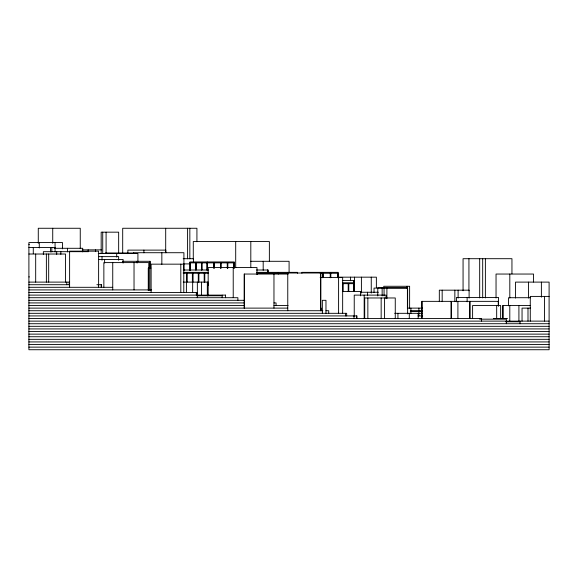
<?xml version="1.0" encoding="UTF-8"?>
<svg xmlns="http://www.w3.org/2000/svg" width="578" height="578" viewBox="0 0 578 578"><rect width="100%" height="100%" fill="white"/><g stroke="black" fill="none" stroke-linecap="round" stroke-linejoin="round"><path stroke-width="0.87" d="M28.9 244.393L29.37 244.393M28.9 247.514L55.091 247.514M54.195 248.294L82.719 248.294L82.719 251.864M82.199 249.855L101.67 249.855M88.528 251.676L43.357 251.676L43.357 254.356M133.583 252.716L183.912 252.716L183.912 270.576M105.174 252.976L133.706 252.976M98.267 253.496L137.918 253.496L137.918 261.603M28.9 254.017L65.502 254.017L65.502 282.107M98.477 256.618L118.635 256.618L118.635 260.23M183.175 258.698L193.551 258.698L193.551 262.296M98.441 259.479L123.1 259.479L123.1 263.069M122.399 261.299L150.172 261.299L150.172 268.235M250.642 261.299L289.087 261.299L289.087 272.101M189.837 262.86L234.307 262.86M183.717 263.9L190.068 263.9M150.923 268.062L148.264 268.062L148.264 290.524M183.233 270.013L208.391 270.013M256.538 270.013L268.149 270.013L268.149 272.354M183.24 272.354L208.391 272.354M256.538 272.354L297.612 272.354L297.612 273.264M183.24 273.264L208.311 273.264M257.405 273.264L287.938 273.264M320.161 273.264L338.246 273.264M288.234 274.044L244.147 274.044L244.147 308.117M28.9 276.905L29.37 276.905M337.942 277.165L376.372 277.165L376.372 287.779M320.154 277.426L342.653 277.426L342.653 313.16M342.328 280.417L354.285 280.417L354.285 291.63M28.9 282.107L69.642 282.107M183.24 282.107L208.311 282.107M342.364 282.758L354.285 282.758M342.393 283.668L354.285 283.668M28.9 284.708L69.613 284.708M96.873 284.708L101.518 284.708L101.518 287.309M28.9 287.309L112.739 287.309M28.9 289.91L151.573 289.91M342.364 291.471L360.52 291.471L360.52 295.835M360.383 292.251L378.373 292.251M28.9 292.511L197.264 292.511L197.264 297.713M196.339 293.162L197.264 293.162M28.9 295.112L225.593 295.112M197.264 295.763L222.176 295.763M549.1 296.413L530.279 296.413L530.279 321.122M28.9 297.713L237.89 297.713L237.89 300.314M530.568 297.713L508.561 297.713L508.561 305.82M28.9 300.314L244.545 300.314M498.576 301.355L421.759 301.355L421.759 318.427M28.9 302.915L244.545 302.915M273.965 302.915L276.067 302.915L276.067 305.516M28.9 305.516L244.545 305.516M273.965 305.516L288.09 305.516M530.568 305.516L502.809 305.516L502.809 318.521M28.9 308.117L287.765 308.117M320.393 308.117L321.158 308.117L321.158 310.718M407.382 308.117L422.475 308.117M530.626 308.117L522.05 308.117L522.05 321.122M28.9 310.718L322.849 310.718M325.97 310.718L328.73 310.718L328.73 313.319M410.293 310.718L422.475 310.718M410.293 311.369L422.475 311.369M28.9 313.319L346.67 313.319L346.67 315.92M394.702 313.319L422.475 313.319M28.9 315.92L356.987 315.92L356.987 318.521M417.887 315.92L422.439 315.92M28.9 318.521L481.474 318.521L481.474 321.122M493.417 318.521L507.542 318.521M479.668 319.172L506.335 319.172L506.335 323.723M28.9 321.122L549.1 321.122M505.815 321.773L520.034 321.773M28.9 323.723L549.1 323.723M28.9 326.324L549.1 326.324M28.9 328.925L549.1 328.925M28.9 331.526L549.1 331.526M28.9 334.127L549.1 334.127M28.9 336.728L549.1 336.728M28.9 339.329L549.1 339.329M28.9 341.93L549.1 341.93M28.9 344.531L549.1 344.531M28.9 347.132L549.1 347.132M544.483 296.413L544.483 321.122M541.384 282.107L541.384 297.179M533.53 282.035L533.53 274.044L496.04 274.044L496.04 298.024M528.509 282.107L528.509 298.067M527.996 308.117L527.996 321.122M520.034 321.122L520.034 323.723M518.914 305.516L518.914 321.122M515.504 298.067L515.504 282.107L549.1 282.107L549.1 349.733L28.9 349.733L28.9 242.572L62.503 242.572L62.503 248.88M511.949 273.856L511.949 258.698L463.065 258.698L463.065 290.799M509.81 274.044L509.81 298.024M509.796 305.516L509.796 321.122M503.005 305.516L503.005 318.521M500.635 318.521L500.635 305.516L472.602 305.516L472.602 318.521M498.518 306.217L498.518 297.453L456.425 297.453L456.425 301.839M498.25 301.355L498.25 305.849M496.675 305.516L496.675 318.521M485.383 258.698L485.383 297.937M482.688 258.698L482.688 297.937M479.682 258.698L479.682 297.937M469.914 301.355L469.914 318.427M469.813 301.355L469.813 318.427M469.524 301.355L469.524 318.427M469.105 298.132L469.105 290.17L439.323 290.17L439.323 301.665M468.931 258.698L468.931 290.799M467.125 297.453L467.125 301.839M458.116 290.17L458.116 298.132M457.906 301.355L457.906 318.427M454.85 290.17L454.85 301.665M451.44 301.355L451.44 318.427M450.999 301.355L450.999 318.427M442.17 290.17L442.17 301.665M422.121 301.355L422.121 318.427M418.891 308.117L418.891 310.718M418.891 311.369L418.891 315.92M418.197 313.319L418.197 318.521M410.907 308.117L410.907 313.319M409.614 308.666L409.614 286.269L383.785 286.269L383.785 288.061M409.289 313.319L409.289 318.521M407.635 313.926L407.635 287.83L377.781 287.83L377.781 295.929M407.562 308.674L407.562 288.09L374.024 288.09L374.024 292.562M407.403 288.09L407.403 308.674M407.042 286.269L407.042 288.061M397.939 313.319L397.939 318.521M395.265 318.521L395.265 297.973L364.718 297.973L364.718 318.521M386.899 287.83L386.899 298.624M386.032 298.71L386.032 295.112L354.235 295.112L354.235 316.722M384.572 297.973L384.572 318.521M384.067 287.83L384.067 295.929M382.145 287.83L382.145 295.929M381.162 297.973L381.162 318.521M371.257 277.165L371.257 293.082M367.854 297.973L367.854 318.521M367.579 292.251L367.579 295.755M364.176 295.112L364.176 318.521M361.409 277.165L361.409 293.082M356.51 315.92L356.51 318.521M354.538 277.165L354.538 291.312M354.003 283.668L354.003 291.63M353.989 315.92L353.989 318.521M353.967 280.417L353.967 282.758M353.974 283.668L353.974 291.63M353.62 280.417L353.62 282.758M353.693 283.668L353.693 291.63M350.478 277.165L350.478 280.706M348.787 283.668L348.787 291.63M348.512 283.668L348.476 291.63M348.202 283.668L348.202 291.63M345.514 313.319L345.514 315.92M342.985 283.668L342.985 291.63M342.703 283.668L342.675 291.63M338.592 277.426L338.592 313.16M338.246 277.686L338.246 272.354L301.904 272.354L301.904 273.264M337.653 273.264L337.653 277.686M330.818 273.264L330.818 277.686M330.537 273.264L330.508 277.686M330.226 273.264L330.226 277.686M325.97 313.319L325.97 300.314L322.351 300.314L322.351 313.319M323.073 273.264L323.073 277.686M322.799 273.264L322.799 277.686L322.77 272.354M322.488 273.264L322.488 277.686M320.776 310.718L320.776 273.004L287.765 273.004L287.765 310.718M320.66 273.004L320.66 310.718M278.271 272.354L278.271 274.088M273.965 274.044L273.965 308.117M269.37 261.357L269.37 241.532L193.283 241.532L193.283 259.558M267.838 270.013L267.838 272.354M267.484 270.013L267.484 272.354M263.192 261.299L263.192 270.302M257.405 272.354L257.405 274.088M256.979 274.608L256.979 267.542L208.174 267.542L208.174 295.799M250.809 241.532L250.809 267.665M244.545 274.044L244.545 308.117M235.701 241.532L235.701 267.665M234.307 268.163L234.307 261.95L189.837 261.95L189.837 270.62M233.996 262.86L234.025 268.163M233.714 262.86L233.714 268.163M233.223 267.542L233.223 297.569M227.84 262.86L227.84 268.163M227.566 262.86L227.566 268.163M227.53 262.86L227.53 268.163M227.255 262.86L227.255 268.163M225.55 295.112L225.593 297.713M222.176 295.112L222.176 297.713M221.071 262.86L221.071 268.163M220.76 262.86L220.789 268.163M220.485 262.86L220.485 268.163M214.301 262.86L214.301 268.163M213.99 262.86L214.019 268.163M213.708 262.86L213.708 268.163M208.304 285.438L208.304 283.668L207.719 283.668L207.719 285.438M207.993 283.668L208.022 285.438M207.531 262.86L207.531 269.933M207.444 284.708L207.444 295.979M207.329 282.107L207.329 295.112M207.22 261.95L207.22 270.62M206.938 262.86L206.938 269.933M204.785 273.264L204.785 282.107M204.504 273.264L204.475 282.107M204.193 273.264L204.193 282.107M202.011 262.86L202.011 269.933M201.7 262.86L201.729 269.933M201.426 262.86L201.426 269.933M201.498 282.107L201.498 295.112M198.875 273.264L198.875 282.107M198.594 273.264L198.565 282.107M198.283 273.264L198.283 282.107M197.358 282.107L197.358 295.112M196.925 241.756L196.925 228.267L122.695 228.267L122.695 253.446M196.339 292.511L196.339 295.112M196.217 262.86L196.217 269.933M195.906 262.86L195.935 269.933M195.631 262.86L195.631 269.933M192.965 273.264L192.965 282.107M192.684 273.264L192.647 292.511M192.373 273.264L192.373 282.107M190.422 262.86L190.422 269.933M190.14 262.86L190.111 269.933M189.837 228.267L189.837 258.843M187.59 228.267L187.59 258.843M187.048 273.264L187.048 282.107M186.773 273.264L186.745 282.107M186.463 273.264L186.398 292.511M183.782 292.511L183.782 264.16L151.118 264.16L151.118 292.511M180.806 264.16L180.806 292.511M165.828 252.788L165.828 250.115L127.875 250.115L127.875 253.677M165.698 228.267L165.698 252.55M161.847 252.716L161.847 264.327M149.897 269.102L149.897 290.712M149.861 261.299L149.861 268.235M148.784 289.91L148.784 262.6L103.859 262.6L103.859 287.266M143.9 250.115L143.9 252.788M137.087 261.299L137.087 263.033M134.031 262.6L134.031 289.91M118.656 253.605L118.656 232.168L101.172 232.168L101.172 253.605M116.698 253.496L116.698 257.094M112.739 262.6L112.739 289.91M106.092 232.168L106.092 253.605M104.611 259.479L104.611 263.069M102.725 232.168L102.725 253.605M102.017 256.618L102.017 260.23M101.201 284.708L101.201 287.309M98.614 287.309L98.614 251.155L69.613 251.155L69.613 287.309M95.587 249.855L95.587 251.647M88.167 249.855L88.167 251.647M80.255 248.656L80.255 228.267L38.278 228.267L38.278 243.338M69.216 282.107L69.216 284.708M67.503 248.294L67.503 251.864M66.773 282.107L66.773 284.708M60.849 251.676L60.849 254.356M56.709 251.676L56.709 254.356M55.055 242.572L55.091 251.95M52.728 228.267L52.728 243.338M51.803 247.514L51.803 251.95M50.459 247.514L50.459 251.95M48.682 254.017L48.682 282.107M46.377 254.017L46.377 282.107M39.282 242.572L39.282 247.976M35.684 254.017L35.684 282.107M33.278 247.514L33.278 253.72M337.964 277.686L337.964 273.264L337.935 277.686"/></g></svg>
